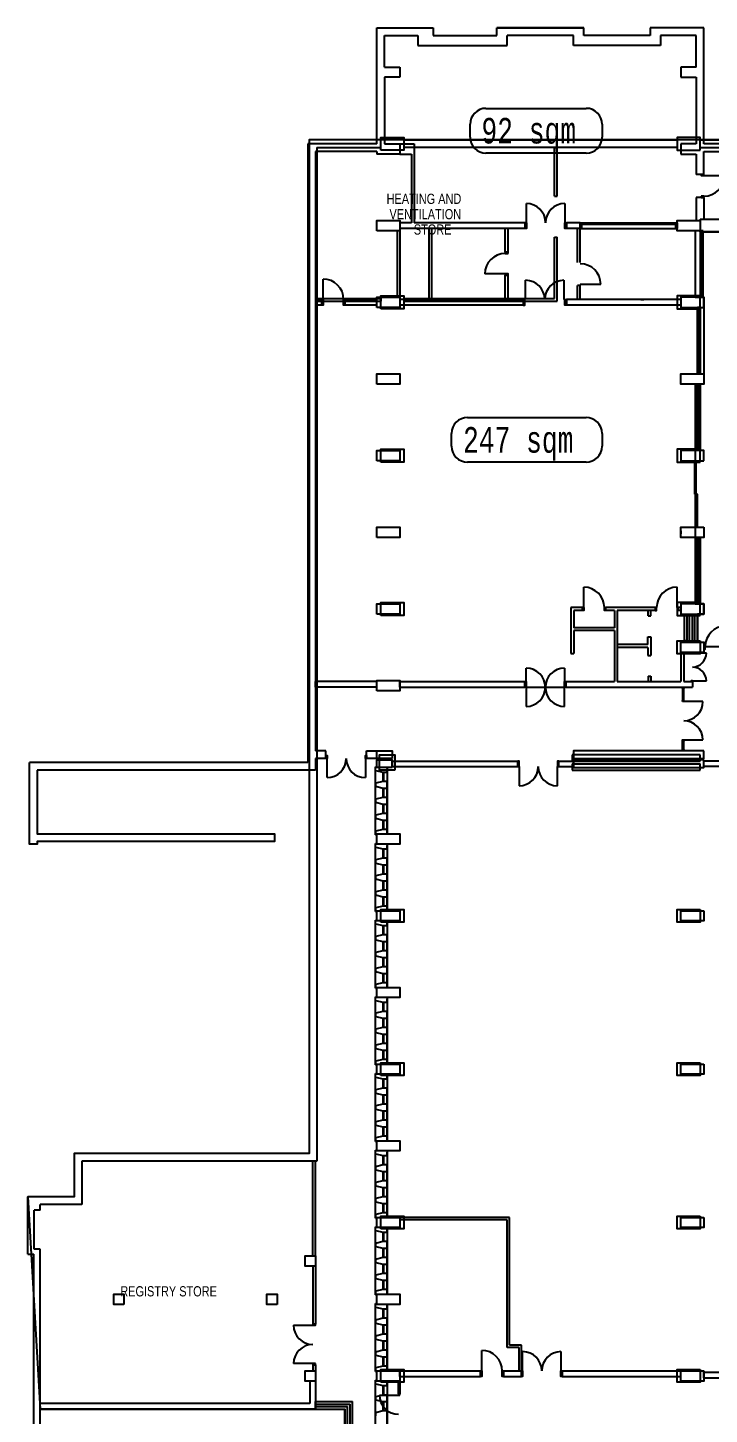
# Model space of a CAD drawing. Header units: millimetres. Extents: x -12337 to 132498, y -9485 to 82319.
# Drawn here: x -12337 to 14338, y 26669 to 80909 of the extents above; entities that cross this region are included whole.
import ezdxf

# ---------------------------------------------------------------- set-up
doc = ezdxf.new("R2010")
doc.units = ezdxf.units.MM
for name, color, linetype in [('Basement 1 - Doors Windows and Openings', 7, 'Continuous'), ('Basement 1 - General', 7, 'Continuous'), ('Basement 1 - Spaces and Zones', 7, 'Continuous'), ('Basement 1 - Structural Members', 7, 'Continuous'), ('Basement 1 - Walls', 7, 'Continuous'), ('Basement 2 - Doors Windows and Openings', 7, 'Continuous'), ('Basement 2 - General', 7, 'Continuous'), ('Basement 2 - Spaces and Zones', 7, 'Continuous'), ('Basement 2 - Structural Members', 7, 'Continuous'), ('Basement 2 - Walls', 7, 'Continuous')]:
    doc.layers.add(name, color=color, linetype=linetype)
doc.styles.add('monotxt', font='monotxt.shx')
doc.styles.add('Text_Style_2', font='Freehand', dxfattribs={"width": 0.8})

msp = doc.modelspace()

# ---------------------------------------------------------------- linework, layer by layer
at = {"layer": 'Basement 1 - Doors Windows and Openings', "color": 1, "linetype": 'Continuous', "lineweight": -3}
for p, q in [((14128, 75123, 2700), (14928, 75123, 2700)), ((7179, 73279, 2700), (7179, 74029, 2700)), ((8679, 74029, 2700), (8679, 73279, 2700)), ((-772, 70279, 2700), (-772, 71079, 2700)), ((6353, 71277, 2700), (5553, 71277, 2700)), ((7148, 70279, 2700), (7148, 71029, 2700)), ((8648, 71029, 2700), (8648, 70279, 2700)), ((9288, 70874, 2700), (10088, 70874, 2700)), ((-822, 70279, 2700), (-822, 70059, 2700)), ((78, 70279, 2700), (78, 70059, 2700)), ((7048, 70279, 2700), (7048, 70059, 2700)), ((7048, 70279, 2700), (7048, 70059, 2700)), ((8748, 70279, 2700), (8748, 70059, 2700)), ((8748, 70279, 2700), (8748, 70059, 2700)), ((11663, 70279, 2700), (11778, 70279, 2700)), ((9431, 58224, 2700), (9431, 59024, 2700)), ((13076, 58224, 2700), (13076, 59024, 2700)), ((13126, 58224, 2700), (13126, 58114, 2700)), ((14223, 56444, 2700), (13678, 56444, 2700)), ((7173, 55109, 2700), (7173, 55859, 2700)), ((8673, 55859, 2700), (8673, 55109, 2700)), ((13678, 55354, 2700), (14223, 55354, 2700)), ((7173, 55109, 2700), (7173, 54359, 2700)), ((7173, 55109, 2700), (8673, 55109, 2700)), ((8673, 54359, 2700), (8673, 55109, 2700)), ((13288, 55059, 2700), (13288, 54597, 2700)), ((13313, 54597, 2700), (13313, 55059, 2700)), ((13338, 54597, 2700), (13338, 55059, 2700)), ((14088, 54547, 2700), (13338, 54547, 2700)), ((13288, 52674, 2700), (13288, 52997, 2700)), ((13313, 52674, 2700), (13313, 52997, 2700)), ((13338, 53047, 2700), (14088, 53047, 2700)), ((13338, 52674, 2700), (13338, 52997, 2700)), ((-622, 51574, 2700), (-622, 52324, 2700)), ((878, 52324, 2700), (878, 51574, 2700)), ((6894, 52004, 2700), (6894, 51254, 2700)), ((8394, 51254, 2700), (8394, 52004, 2700)), ((5436, 28369, 2700), (5436, 29169, 2700)), ((7033, 28369, 2700), (7033, 29119, 2700)), ((8533, 29119, 2700), (8533, 28369, 2700)), ((2178, 27469, 2700), (2178, 27919, 2700)), ((2203, 27469, 2700), (2203, 27919, 2700)), ((2228, 27919, 2700), (2228, 27469, 2700)), ((1428, 27419, 2700), (2178, 27419, 2700))]:
    msp.add_line(p, q, dxfattribs=at)
at = {"layer": 'Basement 1 - Doors Windows and Openings', "color": 1, "linetype": 'Continuous'}
for p, q in [((9288, 73279, 2700), (13078, 73279, 2700)), ((9288, 73059, 2700), (9288, 73279, 2700)), ((9338, 73279, 2700), (9338, 73059, 2700)), ((9338, 73224, 2700), (13078, 73224, 2700)), ((9288, 73059, 2700), (13078, 73059, 2700)), ((13988, 70369, 2700), (13988, 72969, 2700)), ((14098, 72969, 2700), (13988, 72969, 2700)), ((13988, 72919, 2700), (14098, 72919, 2700)), ((14043, 70419, 2700), (14043, 72919, 2700)), ((14098, 70369, 2700), (14098, 72969, 2700)), ((13988, 70419, 2700), (14098, 70419, 2700)), ((14098, 70369, 2700), (13988, 70369, 2700)), ((13878, 67369, 2700), (13878, 69969, 2700)), ((13988, 69969, 2700), (13878, 69969, 2700)), ((13878, 69919, 2700), (13988, 69919, 2700)), ((13933, 67419, 2700), (13933, 69919, 2700)), ((13988, 67369, 2700), (13988, 69969, 2700)), ((13878, 67419, 2700), (13988, 67419, 2700)), ((13988, 67369, 2700), (13878, 67369, 2700)), ((13988, 66969, 2700), (13878, 66969, 2700)), ((13878, 64369, 2700), (13878, 66969, 2700)), ((13878, 66919, 2700), (13988, 66919, 2700)), ((13933, 64419, 2700), (13933, 66919, 2700)), ((13988, 64369, 2700), (13988, 66969, 2700)), ((13878, 64419, 2700), (13988, 64419, 2700)), ((13988, 64369, 2700), (13878, 64369, 2700)), ((13768, 62669, 2700), (13768, 63969, 2700)), ((13768, 63919, 2700), (13878, 63919, 2700)), ((13823, 61419, 2700), (13823, 63919, 2700)), ((13878, 63919, 2700), (13878, 63969, 2700)), ((13878, 62669, 2700), (13768, 62669, 2700)), ((13878, 61369, 2700), (13878, 62669, 2700)), ((13878, 58369, 2700), (13878, 60969, 2700)), ((13988, 60969, 2700), (13878, 60969, 2700)), ((13878, 60919, 2700), (13988, 60919, 2700)), ((13933, 58419, 2700), (13933, 60919, 2700)), ((13988, 58369, 2700), (13988, 60969, 2700)), ((13878, 58419, 2700), (13988, 58419, 2700)), ((13988, 58369, 2700), (13878, 58369, 2700)), ((1278, 49338, 2700), (1278, 52001, 2700)), ((1278, 52001, 2700), (1328, 52001, 2700)), ((1278, 51859, 2700), (1578, 51791, 2700)), ((1578, 51423, 2700), (1578, 51791, 2700)), ((1578, 51791, 2700), (1728, 51791, 2700)), ((1598, 51423, 2700), (1598, 51791, 2700)), ((1728, 51969, 2700), (1728, 49369, 2700)), ((1728, 51791, 2700), (1728, 51919, 2700)), ((1578, 51423, 2700), (1278, 51355, 2700)), ((1278, 51355, 2700), (1278, 51234, 2700)), ((1278, 51234, 2700), (1578, 51166, 2700)), ((1728, 51423, 2700), (1578, 51423, 2700)), ((1578, 51166, 2700), (1728, 51166, 2700)), ((1578, 50798, 2700), (1578, 51166, 2700)), ((1598, 50798, 2700), (1598, 51166, 2700)), ((1728, 49369, 2700), (1728, 51423, 2700)), ((1728, 51166, 2700), (1728, 50798, 2700)), ((1578, 50798, 2700), (1278, 50730, 2700)), ((1278, 50730, 2700), (1278, 50609, 2700)), ((1278, 50609, 2700), (1578, 50541, 2700)), ((1728, 50798, 2700), (1578, 50798, 2700)), ((1578, 50173, 2700), (1578, 50541, 2700)), ((1578, 50541, 2700), (1728, 50541, 2700)), ((1598, 50173, 2700), (1598, 50541, 2700)), ((1728, 50541, 2700), (1728, 50173, 2700)), ((1578, 50173, 2700), (1278, 50105, 2700)), ((1278, 50105, 2700), (1278, 49984, 2700)), ((1278, 49984, 2700), (1578, 49916, 2700)), ((1728, 50173, 2700), (1578, 50173, 2700)), ((1578, 49548, 2700), (1578, 49916, 2700)), ((1578, 49916, 2700), (1728, 49916, 2700)), ((1598, 49548, 2700), (1598, 49916, 2700)), ((1728, 49916, 2700), (1728, 49548, 2700)), ((1578, 49548, 2700), (1278, 49480, 2700)), ((1278, 49480, 2700), (1278, 49338, 2700)), ((1328, 49338, 2700), (1328, 49369, 2700)), ((1328, 49369, 2700), (1728, 49369, 2700)), ((1728, 49548, 2700), (1578, 49548, 2700)), ((1278, 49338, 2700), (1328, 49338, 2700)), ((1278, 46338, 2700), (1278, 49001, 2700)), ((1278, 49001, 2700), (1328, 49001, 2700)), ((1278, 48859, 2700), (1578, 48791, 2700)), ((1728, 48969, 2700), (1728, 46369, 2700)), ((1728, 48791, 2700), (1728, 48919, 2700)), ((1578, 48423, 2700), (1278, 48355, 2700)), ((1278, 48355, 2700), (1278, 48234, 2700)), ((1578, 48423, 2700), (1578, 48791, 2700)), ((1578, 48791, 2700), (1728, 48791, 2700)), ((1728, 48423, 2700), (1578, 48423, 2700)), ((1598, 48423, 2700), (1598, 48791, 2700)), ((1728, 46369, 2700), (1728, 48423, 2700)), ((1278, 48234, 2700), (1578, 48166, 2700)), ((1578, 47798, 2700), (1278, 47730, 2700)), ((1578, 48166, 2700), (1728, 48166, 2700)), ((1578, 47798, 2700), (1578, 48166, 2700)), ((1728, 47798, 2700), (1578, 47798, 2700)), ((1598, 47798, 2700), (1598, 48166, 2700)), ((1728, 48166, 2700), (1728, 47798, 2700)), ((1278, 47730, 2700), (1278, 47609, 2700)), ((1278, 47609, 2700), (1578, 47541, 2700)), ((1578, 47541, 2700), (1728, 47541, 2700)), ((1578, 47173, 2700), (1578, 47541, 2700)), ((1598, 47173, 2700), (1598, 47541, 2700)), ((1728, 47541, 2700), (1728, 47173, 2700)), ((1578, 47173, 2700), (1278, 47105, 2700)), ((1278, 47105, 2700), (1278, 46984, 2700)), ((1278, 46984, 2700), (1578, 46916, 2700)), ((1728, 47173, 2700), (1578, 47173, 2700)), ((1578, 46916, 2700), (1728, 46916, 2700)), ((1578, 46548, 2700), (1578, 46916, 2700)), ((1598, 46548, 2700), (1598, 46916, 2700)), ((1728, 46916, 2700), (1728, 46548, 2700)), ((1578, 46548, 2700), (1278, 46480, 2700)), ((1278, 46480, 2700), (1278, 46338, 2700)), ((1278, 46338, 2700), (1328, 46338, 2700)), ((1328, 46338, 2700), (1328, 46369, 2700)), ((1328, 46369, 2700), (1728, 46369, 2700)), ((1728, 46548, 2700), (1578, 46548, 2700)), ((1278, 43338, 2700), (1278, 46001, 2700)), ((1278, 46001, 2700), (1328, 46001, 2700)), ((1278, 45859, 2700), (1578, 45791, 2700)), ((1578, 45423, 2700), (1578, 45791, 2700)), ((1578, 45791, 2700), (1728, 45791, 2700)), ((1598, 45423, 2700), (1598, 45791, 2700)), ((1728, 45969, 2700), (1728, 43369, 2700)), ((1728, 45791, 2700), (1728, 45919, 2700)), ((1578, 45423, 2700), (1278, 45355, 2700)), ((1278, 45355, 2700), (1278, 45234, 2700)), ((1278, 45234, 2700), (1578, 45166, 2700)), ((1728, 45423, 2700), (1578, 45423, 2700)), ((1578, 44798, 2700), (1578, 45166, 2700)), ((1578, 45166, 2700), (1728, 45166, 2700)), ((1598, 44798, 2700), (1598, 45166, 2700)), ((1728, 43369, 2700), (1728, 45423, 2700)), ((1728, 45166, 2700), (1728, 44798, 2700)), ((1578, 44798, 2700), (1278, 44730, 2700)), ((1278, 44730, 2700), (1278, 44609, 2700)), ((1278, 44609, 2700), (1578, 44541, 2700)), ((1728, 44798, 2700), (1578, 44798, 2700)), ((1578, 44541, 2700), (1728, 44541, 2700)), ((1578, 44173, 2700), (1578, 44541, 2700)), ((1598, 44173, 2700), (1598, 44541, 2700)), ((1728, 44541, 2700), (1728, 44173, 2700)), ((1578, 44173, 2700), (1278, 44105, 2700)), ((1278, 44105, 2700), (1278, 43984, 2700)), ((1278, 43984, 2700), (1578, 43916, 2700)), ((1728, 44173, 2700), (1578, 44173, 2700)), ((1578, 43548, 2700), (1278, 43480, 2700)), ((1278, 43480, 2700), (1278, 43338, 2700)), ((1578, 43548, 2700), (1578, 43916, 2700)), ((1578, 43916, 2700), (1728, 43916, 2700)), ((1728, 43548, 2700), (1578, 43548, 2700)), ((1598, 43548, 2700), (1598, 43916, 2700)), ((1728, 43916, 2700), (1728, 43548, 2700)), ((1278, 43338, 2700), (1328, 43338, 2700)), ((1278, 40338, 2700), (1278, 43001, 2700)), ((1278, 43001, 2700), (1328, 43001, 2700)), ((1278, 42859, 2700), (1578, 42791, 2700)), ((1328, 43338, 2700), (1328, 43369, 2700)), ((1328, 43369, 2700), (1728, 43369, 2700)), ((1728, 42969, 2700), (1728, 40369, 2700)), ((1728, 42791, 2700), (1728, 42919, 2700)), ((1578, 42423, 2700), (1278, 42355, 2700)), ((1278, 42355, 2700), (1278, 42234, 2700)), ((1578, 42423, 2700), (1578, 42791, 2700)), ((1578, 42791, 2700), (1728, 42791, 2700)), ((1728, 42423, 2700), (1578, 42423, 2700)), ((1598, 42423, 2700), (1598, 42791, 2700)), ((1728, 40369, 2700), (1728, 42423, 2700)), ((1278, 42234, 2700), (1578, 42166, 2700)), ((1578, 41798, 2700), (1278, 41730, 2700)), ((1578, 41798, 2700), (1578, 42166, 2700)), ((1578, 42166, 2700), (1728, 42166, 2700)), ((1728, 41798, 2700), (1578, 41798, 2700)), ((1598, 41798, 2700), (1598, 42166, 2700)), ((1728, 42166, 2700), (1728, 41798, 2700)), ((1278, 41730, 2700), (1278, 41609, 2700)), ((1278, 41609, 2700), (1578, 41541, 2700)), ((1578, 41173, 2700), (1578, 41541, 2700)), ((1578, 41541, 2700), (1728, 41541, 2700)), ((1598, 41173, 2700), (1598, 41541, 2700)), ((1728, 41541, 2700), (1728, 41173, 2700)), ((1578, 41173, 2700), (1278, 41105, 2700)), ((1278, 41105, 2700), (1278, 40984, 2700)), ((1278, 40984, 2700), (1578, 40916, 2700)), ((1728, 41173, 2700), (1578, 41173, 2700)), ((1578, 40916, 2700), (1728, 40916, 2700)), ((1578, 40548, 2700), (1578, 40916, 2700)), ((1598, 40548, 2700), (1598, 40916, 2700)), ((1728, 40916, 2700), (1728, 40548, 2700)), ((1578, 40548, 2700), (1278, 40480, 2700)), ((1278, 40480, 2700), (1278, 40338, 2700)), ((1278, 40338, 2700), (1328, 40338, 2700)), ((1328, 40369, 2700), (1728, 40369, 2700)), ((1328, 40338, 2700), (1328, 40369, 2700)), ((1728, 40548, 2700), (1578, 40548, 2700)), ((1278, 40001, 2700), (1328, 40001, 2700)), ((1278, 37338, 2700), (1278, 40001, 2700)), ((1278, 39859, 2700), (1578, 39791, 2700)), ((1578, 39423, 2700), (1578, 39791, 2700)), ((1578, 39791, 2700), (1728, 39791, 2700)), ((1598, 39423, 2700), (1598, 39791, 2700)), ((1728, 39969, 2700), (1728, 37369, 2700)), ((1728, 39791, 2700), (1728, 39919, 2700)), ((1578, 39423, 2700), (1278, 39355, 2700)), ((1278, 39355, 2700), (1278, 39234, 2700)), ((1278, 39234, 2700), (1578, 39166, 2700)), ((1728, 39423, 2700), (1578, 39423, 2700)), ((1578, 38798, 2700), (1578, 39166, 2700)), ((1578, 39166, 2700), (1728, 39166, 2700)), ((1598, 38798, 2700), (1598, 39166, 2700)), ((1728, 37369, 2700), (1728, 39423, 2700)), ((1728, 39166, 2700), (1728, 38798, 2700)), ((1578, 38798, 2700), (1278, 38730, 2700)), ((1278, 38730, 2700), (1278, 38609, 2700)), ((1278, 38609, 2700), (1578, 38541, 2700)), ((1728, 38798, 2700), (1578, 38798, 2700)), ((1578, 38541, 2700), (1728, 38541, 2700)), ((1578, 38173, 2700), (1578, 38541, 2700)), ((1598, 38173, 2700), (1598, 38541, 2700)), ((1728, 38541, 2700), (1728, 38173, 2700)), ((1578, 38173, 2700), (1278, 38105, 2700)), ((1278, 38105, 2700), (1278, 37984, 2700)), ((1278, 37984, 2700), (1578, 37916, 2700)), ((1728, 38173, 2700), (1578, 38173, 2700)), ((1578, 37548, 2700), (1278, 37480, 2700)), ((1278, 37480, 2700), (1278, 37338, 2700)), ((1578, 37916, 2700), (1728, 37916, 2700)), ((1578, 37548, 2700), (1578, 37916, 2700)), ((1728, 37548, 2700), (1578, 37548, 2700)), ((1598, 37548, 2700), (1598, 37916, 2700)), ((1728, 37916, 2700), (1728, 37548, 2700)), ((1278, 37338, 2700), (1328, 37338, 2700)), ((1278, 34338, 2700), (1278, 37001, 2700)), ((1278, 37001, 2700), (1328, 37001, 2700)), ((1328, 37338, 2700), (1328, 37369, 2700)), ((1328, 37369, 2700), (1728, 37369, 2700)), ((1728, 36969, 2700), (1728, 34369, 2700)), ((1728, 36791, 2700), (1728, 36919, 2700)), ((1278, 36859, 2700), (1578, 36791, 2700)), ((1578, 36423, 2700), (1278, 36355, 2700)), ((1278, 36355, 2700), (1278, 36234, 2700)), ((1578, 36423, 2700), (1578, 36791, 2700)), ((1578, 36791, 2700), (1728, 36791, 2700)), ((1728, 36423, 2700), (1578, 36423, 2700)), ((1598, 36423, 2700), (1598, 36791, 2700)), ((1728, 34369, 2700), (1728, 36423, 2700)), ((1278, 36234, 2700), (1578, 36166, 2700)), ((1578, 36166, 2700), (1728, 36166, 2700)), ((1578, 35798, 2700), (1578, 36166, 2700)), ((1598, 35798, 2700), (1598, 36166, 2700)), ((1728, 36166, 2700), (1728, 35798, 2700)), ((1578, 35798, 2700), (1278, 35730, 2700)), ((1278, 35730, 2700), (1278, 35609, 2700)), ((1278, 35609, 2700), (1578, 35541, 2700)), ((1728, 35798, 2700), (1578, 35798, 2700)), ((1578, 35541, 2700), (1728, 35541, 2700)), ((1578, 35173, 2700), (1578, 35541, 2700)), ((1598, 35173, 2700), (1598, 35541, 2700)), ((1728, 35541, 2700), (1728, 35173, 2700)), ((1578, 35173, 2700), (1278, 35105, 2700)), ((1278, 35105, 2700), (1278, 34984, 2700)), ((1278, 34984, 2700), (1578, 34916, 2700)), ((1728, 35173, 2700), (1578, 35173, 2700)), ((1578, 34548, 2700), (1578, 34916, 2700)), ((1578, 34916, 2700), (1728, 34916, 2700)), ((1598, 34548, 2700), (1598, 34916, 2700)), ((1728, 34916, 2700), (1728, 34548, 2700)), ((1578, 34548, 2700), (1278, 34480, 2700)), ((1278, 34480, 2700), (1278, 34338, 2700)), ((1278, 34338, 2700), (1328, 34338, 2700)), ((1328, 34369, 2700), (1728, 34369, 2700)), ((1328, 34338, 2700), (1328, 34369, 2700)), ((1728, 34548, 2700), (1578, 34548, 2700)), ((1278, 31338, 2700), (1278, 34001, 2700)), ((1278, 34001, 2700), (1328, 34001, 2700)), ((1278, 33859, 2700), (1578, 33791, 2700)), ((1578, 33791, 2700), (1728, 33791, 2700)), ((1578, 33423, 2700), (1578, 33791, 2700)), ((1598, 33423, 2700), (1598, 33791, 2700)), ((1728, 33969, 2700), (1728, 31369, 2700)), ((1728, 33791, 2700), (1728, 33919, 2700)), ((1578, 33423, 2700), (1278, 33355, 2700)), ((1278, 33355, 2700), (1278, 33234, 2700)), ((1278, 33234, 2700), (1578, 33166, 2700)), ((1728, 33423, 2700), (1578, 33423, 2700)), ((1578, 33166, 2700), (1728, 33166, 2700)), ((1578, 32798, 2700), (1578, 33166, 2700)), ((1598, 32798, 2700), (1598, 33166, 2700)), ((1728, 31369, 2700), (1728, 33423, 2700)), ((1728, 33166, 2700), (1728, 32798, 2700)), ((1578, 32798, 2700), (1278, 32730, 2700)), ((1278, 32730, 2700), (1278, 32609, 2700)), ((1278, 32609, 2700), (1578, 32541, 2700)), ((1728, 32798, 2700), (1578, 32798, 2700)), ((1578, 32173, 2700), (1278, 32105, 2700)), ((1278, 32105, 2700), (1278, 31984, 2700)), ((1578, 32541, 2700), (1728, 32541, 2700)), ((1578, 32173, 2700), (1578, 32541, 2700)), ((1728, 32173, 2700), (1578, 32173, 2700)), ((1598, 32173, 2700), (1598, 32541, 2700)), ((1728, 32541, 2700), (1728, 32173, 2700)), ((1278, 31984, 2700), (1578, 31916, 2700)), ((1578, 31548, 2700), (1278, 31480, 2700)), ((1278, 31480, 2700), (1278, 31338, 2700)), ((1578, 31916, 2700), (1728, 31916, 2700)), ((1578, 31548, 2700), (1578, 31916, 2700)), ((1728, 31548, 2700), (1578, 31548, 2700)), ((1598, 31548, 2700), (1598, 31916, 2700)), ((1728, 31916, 2700), (1728, 31548, 2700)), ((1278, 31338, 2700), (1328, 31338, 2700)), ((1278, 28338, 2700), (1278, 31001, 2700)), ((1278, 31001, 2700), (1328, 31001, 2700)), ((1328, 31338, 2700), (1328, 31369, 2700)), ((1328, 31369, 2700), (1728, 31369, 2700)), ((1728, 30969, 2700), (1728, 28369, 2700)), ((1728, 30791, 2700), (1728, 30919, 2700)), ((1278, 30859, 2700), (1578, 30791, 2700)), ((1578, 30423, 2700), (1278, 30355, 2700)), ((1578, 30791, 2700), (1728, 30791, 2700)), ((1578, 30423, 2700), (1578, 30791, 2700)), ((1728, 30423, 2700), (1578, 30423, 2700)), ((1598, 30423, 2700), (1598, 30791, 2700)), ((1728, 28369, 2700), (1728, 30423, 2700)), ((1278, 30355, 2700), (1278, 30234, 2700)), ((1278, 30234, 2700), (1578, 30166, 2700)), ((1578, 30166, 2700), (1728, 30166, 2700)), ((1578, 29798, 2700), (1578, 30166, 2700)), ((1598, 29798, 2700), (1598, 30166, 2700)), ((1728, 30166, 2700), (1728, 29798, 2700)), ((1578, 29798, 2700), (1278, 29730, 2700)), ((1278, 29730, 2700), (1278, 29609, 2700)), ((1278, 29609, 2700), (1578, 29541, 2700)), ((1728, 29798, 2700), (1578, 29798, 2700)), ((1578, 29173, 2700), (1578, 29541, 2700)), ((1578, 29541, 2700), (1728, 29541, 2700)), ((1598, 29173, 2700), (1598, 29541, 2700)), ((1728, 29541, 2700), (1728, 29173, 2700)), ((1578, 29173, 2700), (1278, 29105, 2700)), ((1278, 29105, 2700), (1278, 28984, 2700)), ((1278, 28984, 2700), (1578, 28916, 2700)), ((1728, 29173, 2700), (1578, 29173, 2700)), ((1578, 28916, 2700), (1728, 28916, 2700)), ((1578, 28548, 2700), (1578, 28916, 2700)), ((1598, 28548, 2700), (1598, 28916, 2700)), ((1728, 28916, 2700), (1728, 28548, 2700)), ((1578, 28548, 2700), (1278, 28480, 2700)), ((1278, 28480, 2700), (1278, 28338, 2700)), ((1278, 28338, 2700), (1328, 28338, 2700)), ((1328, 28338, 2700), (1328, 28369, 2700)), ((1328, 28369, 2700), (1728, 28369, 2700)), ((1728, 28548, 2700), (1578, 28548, 2700)), ((1278, 28001, 2700), (1328, 28001, 2700)), ((1278, 25338, 2700), (1278, 28001, 2700)), ((1278, 27859, 2700), (1578, 27791, 2700)), ((1578, 27423, 2700), (1578, 27791, 2700)), ((1578, 27791, 2700), (1728, 27791, 2700)), ((1598, 27423, 2700), (1598, 27791, 2700)), ((1728, 27969, 2700), (1728, 25369, 2700)), ((1728, 27791, 2700), (1728, 27919, 2700)), ((1578, 27423, 2700), (1278, 27355, 2700)), ((1278, 27355, 2700), (1278, 27234, 2700)), ((1278, 27234, 2700), (1578, 27166, 2700)), ((1728, 27423, 2700), (1578, 27423, 2700)), ((1578, 26798, 2700), (1578, 27166, 2700)), ((1578, 27166, 2700), (1728, 27166, 2700)), ((1598, 26798, 2700), (1598, 27166, 2700)), ((1728, 25369, 2700), (1728, 27423, 2700)), ((1728, 27166, 2700), (1728, 26798, 2700)), ((1578, 26798, 2700), (1278, 26730, 2700)), ((1278, 26730, 2700), (1278, 26609, 2700)), ((1728, 26798, 2700), (1578, 26798, 2700))]:
    msp.add_line(p, q, dxfattribs=at)
at = {"layer": 'Basement 1 - Doors Windows and Openings', "color": 1, "linetype": 'Continuous', "lineweight": -3, "elevation": 2700}
for points in [[(14018, 75173), (14018, 75123), (14128, 75123), (14128, 75173), (14018, 75173)], [(14018, 74323), (14018, 74273), (14128, 74273), (14128, 74323), (14018, 74323)], [(7179, 73279), (7179, 73059), (7129, 73059), (7129, 73279), (7179, 73279)], [(8748, 73279), (8748, 73059), (8679, 73059), (8679, 73279), (8748, 73279)], [(13028, 73059), (13028, 73279), (13078, 73279), (13078, 73059), (13028, 73059)], [(6463, 72077), (6463, 72127), (6353, 72127), (6353, 72077), (6463, 72077)], [(6463, 71227), (6463, 71277), (6353, 71277), (6353, 71227), (6463, 71227)], [(-822, 70279), (-772, 70279), (-772, 70059), (-822, 70059), (-822, 70279)], [(28, 70279), (78, 70279), (78, 70059), (28, 70059), (28, 70279)], [(7048, 70279), (7048, 70059), (7117, 70059), (7117, 70279), (7048, 70279)], [(8748, 70279), (8748, 70059), (8679, 70059), (8679, 70279), (8748, 70279)], [(9381, 58224), (9431, 58224), (9431, 58114), (9381, 58114), (9381, 58224)], [(10231, 58224), (10281, 58224), (10281, 58114), (10231, 58114), (10231, 58224)], [(12276, 58224), (12226, 58224), (12226, 58114), (12276, 58114), (12276, 58224)], [(13126, 58224), (13076, 58224), (13076, 58114), (13126, 58114), (13126, 58224)], [(13678, 56444), (13678, 56469), (13628, 56469), (13628, 56444), (13678, 56444)], [(14178, 56704), (14128, 56704), (14128, 56594), (14178, 56594), (14178, 56704)], [(7173, 55329), (7173, 55109), (7123, 55109), (7123, 55329), (7173, 55329)], [(8723, 55329), (8723, 55109), (8673, 55109), (8673, 55329), (8723, 55329)], [(13678, 55329), (13678, 55354), (13628, 55354), (13628, 55329), (13678, 55329)], [(13288, 55059), (13288, 55109), (13338, 55109), (13338, 55059), (13288, 55059)], [(13288, 54547), (13288, 54597), (13338, 54597), (13338, 54547), (13288, 54547)], [(13288, 52997), (13288, 53047), (13338, 53047), (13338, 52997), (13288, 52997)], [(13288, 52624), (13288, 52674), (13338, 52674), (13338, 52624), (13288, 52624)], [(-672, 52324), (-672, 52434), (-622, 52434), (-622, 52324), (-672, 52324)], [(878, 52324), (878, 52434), (928, 52434), (928, 52324), (878, 52324)], [(6894, 52004), (6894, 52224), (6844, 52224), (6844, 52004), (6894, 52004)], [(8444, 52004), (8444, 52224), (8394, 52224), (8394, 52004), (8444, 52004)], [(5386, 28369), (5436, 28369), (5436, 28149), (5386, 28149), (5386, 28369)], [(6236, 28369), (6286, 28369), (6286, 28149), (6236, 28149), (6236, 28369)], [(7033, 28369), (7033, 28149), (6983, 28149), (6983, 28369), (7033, 28369)], [(8583, 28369), (8583, 28149), (8533, 28149), (8533, 28369), (8583, 28369)], [(2228, 27919), (2228, 27969), (2178, 27969), (2178, 27919), (2228, 27919)], [(2228, 27419), (2228, 27469), (2178, 27469), (2178, 27419), (2228, 27419)]]:
    msp.add_lwpolyline(points, dxfattribs=at)
at = {"layer": 'Basement 1 - Doors Windows and Openings', "color": 1, "linetype": 'Continuous', "elevation": 2700}
for points in [[(1728, 51969), (1328, 51969), (1328, 52001)], [(1728, 48969), (1328, 48969), (1328, 49001)], [(1728, 45969), (1328, 45969), (1328, 46001)], [(1728, 42969), (1328, 42969), (1328, 43001)], [(1728, 39969), (1328, 39969), (1328, 40001)], [(1728, 36969), (1328, 36969), (1328, 37001)], [(1728, 33969), (1328, 33969), (1328, 34001)], [(1728, 30969), (1328, 30969), (1328, 31001)], [(1728, 27969), (1328, 27969), (1328, 28001)]]:
    msp.add_lwpolyline(points, dxfattribs=at)
at = {"layer": 'Basement 1 - Doors Windows and Openings', "color": 1, "linetype": 'Continuous', "lineweight": -3}
for centre, radius, start, end in [((14128, 75123, 2700), 800, 270, 0), ((7179, 73279, 2700), 750, 0, 90), ((8679, 73279, 2700), 750, 90, 180), ((6353, 71277, 2700), 800, 90, 180), ((9288, 70874, 2700), 800, 0, 90), ((-772, 70279, 2700), 800, 0, 90), ((7148, 70279, 2700), 750, 0, 90), ((8648, 70279, 2700), 750, 90, 180), ((9431, 58224, 2700), 800, 0, 90), ((13076, 58224, 2700), 800, 90, 180), ((14978, 56704, 2700), 800, 90, 180), ((13678, 56444, 2700), 545, 270, 0), ((13678, 55354, 2700), 545, 0, 90), ((7173, 55109, 2700), 750, 0, 90), ((8673, 55109, 2700), 750, 90, 180), ((7173, 55109, 2700), 750, 270, 0), ((8673, 55109, 2700), 750, 180, 270), ((13338, 54547, 2700), 750, 270, 0), ((13338, 53047, 2700), 750, 0, 90), ((-622, 52324, 2700), 750, 270, 0), ((878, 52324, 2700), 750, 180, 270), ((6894, 52004, 2700), 750, 270, 0), ((8394, 52004, 2700), 750, 180, 270), ((5436, 28369, 2700), 800, 0, 90), ((7033, 28369, 2700), 750, 0, 90), ((8533, 28369, 2700), 750, 90, 180), ((2178, 27419, 2700), 750, 180, 270)]:
    msp.add_arc(centre, radius, start, end, dxfattribs=at)
at = {"layer": 'Basement 1 - General', "color": 7, "linetype": 'Continuous'}
for p, q in [((5599, 77756, 2700), (9523, 77756, 2700)), ((5599, 77756, 2700), (9523, 77756, 2700)), ((4974, 76631, 2700), (4974, 77131, 2700)), ((4974, 76631, 2700), (4974, 77131, 2700)), ((10148, 77131, 2700), (10148, 76631, 2700)), ((10148, 77131, 2700), (10148, 76631, 2700)), ((9523, 76006, 2700), (5599, 76006, 2700)), ((9523, 76006, 2700), (5599, 76006, 2700)), ((4878, 65662, 2700), (9515, 65662, 2700)), ((4878, 65662, 2700), (9515, 65662, 2700)), ((4253, 64537, 2700), (4253, 65037, 2700)), ((4253, 64537, 2700), (4253, 65037, 2700)), ((10140, 65037, 2700), (10140, 64537, 2700)), ((10140, 65037, 2700), (10140, 64537, 2700)), ((9515, 63912, 2700), (4878, 63912, 2700)), ((9515, 63912, 2700), (4878, 63912, 2700))]:
    msp.add_line(p, q, dxfattribs=at)
for centre, start, end in [((5599, 77131, 2700), 90, 180), ((5599, 77131, 2700), 90, 180), ((9523, 77131, 2700), 0, 90), ((9523, 77131, 2700), 0, 90), ((5599, 76631, 2700), 180, 270), ((5599, 76631, 2700), 180, 270), ((9523, 76631, 2700), 270, 0), ((9523, 76631, 2700), 270, 0), ((4878, 65037, 2700), 90, 180), ((4878, 65037, 2700), 90, 180), ((9515, 65037, 2700), 0, 90), ((9515, 65037, 2700), 0, 90), ((4878, 64537, 2700), 180, 270), ((4878, 64537, 2700), 180, 270), ((9515, 64537, 2700), 270, 0), ((9515, 64537, 2700), 270, 0)]:
    msp.add_arc(centre, 625, start, end, dxfattribs=at)
at = {"layer": 'Basement 1 - Spaces and Zones', "color": 10, "linetype": 'Continuous', "elevation": 2700}
msp.add_lwpolyline([(24028, 72919), (13978, 72919), (13978, 72969), (13788, 72969), (13788, 70369), (14128, 70369), (14128, 66969), (13788, 66969), (13788, 58369), (14128, 58369), (14128, 57969), (13878, 57969), (13878, 56869), (14128, 56869), (14128, 56704), (15028, 56704)], dxfattribs=at)
at = {"layer": 'Basement 1 - Structural Members', "color": 4, "linetype": 'Continuous'}
for p, q in [((1328, 80909, 2700), (3528, 80909, 2700)), ((1328, 76369, 2700), (1328, 80909, 2700)), ((3528, 80909, 2700), (3528, 80609, 2700)), ((9428, 80909, 2700), (6028, 80909, 2700)), ((6028, 80609, 2700), (6028, 80909, 2700)), ((6028, 80609, 2700), (6028, 80909, 2700)), ((6028, 80909, 2700), (9428, 80909, 2700)), ((9428, 80609, 2700), (9428, 80909, 2700)), ((9428, 80609, 2700), (9428, 80909, 2700)), ((14128, 80909, 2700), (12028, 80909, 2700)), ((12028, 80909, 2700), (12028, 80609, 2700)), ((14128, 76369, 2700), (14128, 80909, 2700)), ((1628, 79369, 2700), (1628, 80609, 2700)), ((1628, 80609, 2700), (2928, 80609, 2700)), ((2928, 80609, 2700), (2928, 80209, 2700)), ((3528, 80609, 2700), (6028, 80609, 2700)), ((3528, 80609, 2700), (3853, 80609, 2700)), ((6428, 80209, 2700), (6428, 80609, 2700)), ((9028, 80609, 2700), (6428, 80609, 2700)), ((9028, 80209, 2700), (9028, 80609, 2700)), ((12028, 80609, 2700), (9428, 80609, 2700)), ((12028, 80609, 2700), (11603, 80609, 2700)), ((12428, 80609, 2700), (12428, 80209, 2700)), ((13828, 80609, 2700), (12428, 80609, 2700)), ((13828, 79369, 2700), (13828, 80609, 2700)), ((2928, 80209, 2700), (6428, 80209, 2700)), ((12428, 80209, 2700), (9028, 80209, 2700)), ((1628, 79369, 2700), (2228, 79369, 2700)), ((2228, 79369, 2700), (2228, 78969, 2700)), ((13228, 79369, 2700), (13228, 78969, 2700)), ((13828, 79369, 2700), (13228, 79369, 2700)), ((1628, 78969, 2700), (1628, 76369, 2700)), ((2228, 78969, 2700), (1628, 78969, 2700)), ((13228, 78969, 2700), (13828, 78969, 2700)), ((13828, 78969, 2700), (13828, 76369, 2700)), ((-1372, 76369, 2700), (-1372, 52169, 2700)), ((1328, 76369, 2700), (-1372, 76369, 2700)), ((-1072, 76069, 2700), (-1072, 52624, 2700)), ((1328, 76069, 2700), (-1072, 76069, 2700)), ((1328, 76069, 2700), (1328, 75969, 2700)), ((2228, 75969, 2700), (1328, 75969, 2700)), ((1628, 76369, 2700), (2228, 76369, 2700)), ((2228, 76369, 2700), (2228, 75969, 2700)), ((13228, 76369, 2700), (13228, 75969, 2700)), ((13828, 76369, 2700), (13228, 76369, 2700)), ((13228, 75969, 2700), (13828, 75969, 2700)), ((13828, 75969, 2700), (13828, 75173, 2700)), ((19578, 76369, 2700), (14128, 76369, 2700)), ((14128, 76069, 2700), (19878, 76069, 2700)), ((14128, 75173, 2700), (14128, 76069, 2700)), ((14128, 75173, 2700), (13828, 75173, 2700)), ((14128, 74273, 2700), (13828, 74273, 2700)), ((13828, 74273, 2700), (13828, 73369, 2700)), ((14128, 74273, 2700), (14128, 73419, 2700)), ((13978, 73419, 2700), (24028, 73419, 2700)), ((13978, 73419, 2700), (13978, 72919, 2700)), ((13978, 72919, 2700), (24028, 72919, 2700)), ((-672, 52624, 2700), (-1072, 52624, 2700)), ((-672, 52324, 2700), (-672, 52624, 2700)), ((928, 52624, 2700), (1328, 52624, 2700)), ((928, 52324, 2700), (928, 52624, 2700)), ((1328, 52324, 2700), (1328, 52624, 2700)), ((-1372, 52169, 2700), (-12272, 52169, 2700)), ((-672, 52324, 2700), (-1072, 52324, 2700)), ((-1072, 52324, 2700), (-1072, 51869, 2700)), ((1328, 52324, 2700), (928, 52324, 2700)), ((-1072, 51869, 2700), (-11972, 51869, 2700))]:
    msp.add_line(p, q, dxfattribs=at)
at = {"layer": 'Basement 1 - Structural Members', "color": 4, "linetype": 'Continuous', "elevation": 2700}
for points in [[(1328, 72969), (1328, 73369), (2228, 73369), (2228, 72969), (1328, 72969)], [(13978, 73369), (13978, 72969), (13078, 72969), (13078, 73369), (13978, 73369)], [(1328, 69969), (1328, 70369), (2228, 70369), (2228, 69969), (1328, 69969)], [(14128, 69969), (14128, 70369), (13228, 70369), (13228, 69969), (14128, 69969)], [(1328, 66969), (1328, 67369), (2228, 67369), (2228, 66969), (1328, 66969)], [(14128, 67369), (14128, 66969), (13228, 66969), (13228, 67369), (14128, 67369)], [(1328, 63969), (1328, 64369), (2228, 64369), (2228, 63969), (1328, 63969)], [(14128, 63969), (14128, 64369), (13228, 64369), (13228, 63969), (14128, 63969)], [(1328, 60969), (1328, 61369), (2228, 61369), (2228, 60969), (1328, 60969)], [(14128, 61369), (14128, 60969), (13228, 60969), (13228, 61369), (14128, 61369)], [(1328, 57969), (1328, 58369), (2228, 58369), (2228, 57969), (1328, 57969)], [(14128, 57969), (14128, 58369), (13228, 58369), (13228, 57969), (14128, 57969)], [(14128, 56869), (14128, 56469), (13228, 56469), (13228, 56869), (14128, 56869)], [(1328, 54969), (1328, 55369), (2228, 55369), (2228, 54969), (1328, 54969)], [(1928, 52324), (1328, 52324), (1328, 52624), (1928, 52624), (1928, 52324)], [(14128, 52624), (9028, 52624), (9028, 52324), (14128, 52324), (14128, 52624)], [(-11972, 51869), (-11972, 49369), (-2672, 49369), (-2672, 49069), (-11972, 49069), (-11972, 48969), (-12272, 48969), (-12272, 52169)], [(1928, 51969), (1328, 51969), (1328, 52269), (1928, 52269), (1928, 51969)], [(14128, 52269), (9028, 52269), (9028, 51969), (14128, 51969), (14128, 52269)], [(1328, 48969), (1328, 49369), (2228, 49369), (2228, 48969), (1328, 48969)], [(1328, 45969), (1328, 46369), (2228, 46369), (2228, 45969), (1328, 45969)], [(14128, 46369), (14128, 45969), (13228, 45969), (13228, 46369), (14128, 46369)], [(1328, 42969), (1328, 43369), (2228, 43369), (2228, 42969), (1328, 42969)], [(1328, 39969), (1328, 40369), (2228, 40369), (2228, 39969), (1328, 39969)], [(14128, 40369), (14128, 39969), (13228, 39969), (13228, 40369), (14128, 40369)], [(1328, 36969), (1328, 37369), (2228, 37369), (2228, 36969), (1328, 36969)], [(1328, 33969), (1328, 34369), (2228, 34369), (2228, 33969), (1328, 33969)], [(14128, 34369), (14128, 33969), (13228, 33969), (13228, 34369), (14128, 34369)], [(1328, 30969), (1328, 31369), (2228, 31369), (2228, 30969), (1328, 30969)], [(1328, 27969), (1328, 28369), (2228, 28369), (2228, 27969), (1328, 27969)], [(14128, 28369), (14128, 27969), (13228, 27969), (13228, 28369), (14128, 28369)]]:
    msp.add_lwpolyline(points, dxfattribs=at)
at = {"layer": 'Basement 1 - Walls', "color": 3, "linetype": 'Continuous'}
for p, q in [((2228, 76369), (2793, 76369)), ((2228, 75969), (2683, 75969)), ((2683, 75969), (2683, 73279)), ((2793, 76369), (2793, 73279)), ((1328, 73114), (1328, 73224)), ((2228, 73279), (2228, 73059)), ((2683, 73279), (2228, 73279)), ((7129, 73279), (2793, 73279)), ((9288, 73279), (8748, 73279)), ((8748, 73279), (8748, 73059)), ((9288, 71724), (9288, 73279)), ((2118, 72969), (2118, 70369)), ((7129, 73059), (2228, 73059)), ((2228, 72969), (2228, 70369)), ((3373, 70294), (3373, 73059)), ((3483, 70294), (3483, 73059)), ((6353, 72127), (6353, 73059)), ((6463, 72127), (6463, 73059)), ((9288, 73059), (8748, 73059)), ((9178, 71724), (9178, 73059)), ((6463, 72127), (6353, 72127)), ((6353, 70279), (6353, 71227)), ((6463, 71227), (6353, 71227)), ((6463, 70279), (6463, 71227)), ((9178, 70279), (9178, 70824)), ((9288, 70824), (9178, 70824)), ((9288, 70279), (9288, 70824)), ((-772, 70279), (-1072, 70279)), ((-772, 70059), (-1072, 70059)), ((1328, 70279), (28, 70279)), ((1328, 70059), (28, 70059)), ((7117, 70279), (2228, 70279)), ((7117, 70059), (2228, 70059)), ((13228, 70059), (8679, 70059)), ((13228, 70279), (8748, 70279)), ((13228, 61224), (13228, 61114)), ((8923, 58224), (8923, 56429)), ((9381, 58224), (8923, 58224)), ((9033, 58114), (9033, 57439)), ((9381, 58114), (9033, 58114)), ((9381, 58224), (9381, 58114)), ((10739, 58224), (10281, 58224)), ((10281, 58224), (10281, 58114)), ((12276, 58224), (10281, 58224)), ((10629, 58114), (10281, 58114)), ((10629, 58114), (10629, 57439)), ((10739, 58114), (10739, 55329)), ((12276, 58114), (10739, 58114)), ((11946, 57898), (11946, 58114)), ((12056, 57898), (12056, 58114)), ((12226, 58224), (12226, 58114)), ((13228, 58224), (13076, 58224)), ((13228, 58114), (13076, 58114)), ((11946, 57898), (12056, 57898)), ((13568, 57969), (13678, 57969)), ((13568, 56869), (13568, 57969)), ((13678, 56869), (13678, 57969)), ((13768, 57969), (13878, 57969)), ((13768, 56869), (13768, 57969)), ((13878, 56869), (13878, 57969)), ((10629, 57439), (9033, 57439)), ((10629, 57329), (9033, 57329)), ((9033, 57329), (9033, 56429)), ((10629, 57329), (10629, 55329)), ((11939, 56777), (11939, 57085)), ((11939, 57085), (12049, 57085)), ((12049, 57085), (12049, 56358)), ((8923, 56429), (9033, 56429)), ((11939, 56777), (10739, 56777)), ((11939, 56667), (10739, 56667)), ((11939, 56667), (11939, 56358)), ((13228, 56469), (13338, 56469)), ((13228, 56469), (13228, 55329)), ((13338, 56469), (13338, 55329)), ((13568, 56869), (13678, 56869)), ((13768, 56869), (13878, 56869)), ((11939, 56358), (12049, 56358)), ((-1072, 55109), (-1072, 55329)), ((-772, 55329), (-1072, 55329)), ((1328, 55329), (-1072, 55329)), ((1328, 55109), (1328, 55329)), ((2228, 55109), (2228, 55329)), ((2228, 55329), (7123, 55329)), ((7123, 55109), (7123, 55329)), ((8723, 55329), (10629, 55329)), ((8723, 55109), (8723, 55329)), ((10739, 55329), (13228, 55329)), ((11946, 55545), (12056, 55545)), ((11946, 55545), (11946, 55329)), ((12056, 55545), (12056, 55329)), ((13338, 55329), (13678, 55329)), ((13678, 55329), (13678, 55109)), ((-822, 55109), (-1072, 55109)), ((1328, 55109), (-1072, 55109)), ((2228, 55109), (7123, 55109)), ((8723, 55109), (13678, 55109)), ((1928, 52004), (1928, 52224)), ((1928, 52224), (6844, 52224)), ((6844, 52004), (6844, 52224)), ((8444, 52004), (8444, 52224)), ((8444, 52224), (9028, 52224)), ((9028, 52004), (9028, 52224)), ((14128, 52004), (14128, 52224)), ((15028, 52224), (14128, 52224)), ((1928, 52004), (6844, 52004)), ((8444, 52004), (9028, 52004)), ((15028, 52004), (14128, 52004)), ((6513, 34369), (2228, 34369)), ((6423, 34279), (2228, 34279)), ((6423, 29279), (6423, 34279)), ((6513, 29369), (6513, 34369)), ((6983, 29369), (6513, 29369)), ((6983, 28369), (6983, 29369)), ((6893, 29279), (6423, 29279)), ((6893, 28369), (6893, 29279)), ((2228, 28149), (2228, 28369)), ((2228, 28369), (5386, 28369)), ((5386, 28369), (5386, 28149)), ((6286, 28149), (6286, 28369)), ((6286, 28369), (6983, 28369)), ((6893, 28369), (6983, 28369)), ((6983, 28149), (6983, 28369)), ((8583, 28149), (8583, 28369)), ((8583, 28369), (13228, 28369)), ((13228, 28149), (13228, 28369)), ((14128, 28099), (14128, 28319)), ((14128, 28319), (15028, 28319)), ((2228, 28149), (5386, 28149)), ((6286, 28149), (6983, 28149)), ((8583, 28149), (13228, 28149)), ((14128, 28099), (15028, 28099))]:
    msp.add_line(p, q, dxfattribs=at)
at = {"layer": 'Basement 2 - Doors Windows and Openings', "color": 2, "linetype": 'Continuous'}
for p, q in [((-1932, 30149), (-1182, 30149)), ((-1182, 28649), (-1932, 28649))]:
    msp.add_line(p, q, dxfattribs=at)
for points in [[(-1072, 30199), (-1182, 30199), (-1182, 30149), (-1072, 30149), (-1072, 30199)], [(-1072, 28649), (-1182, 28649), (-1182, 28599), (-1072, 28599), (-1072, 28649)]]:
    msp.add_lwpolyline(points, dxfattribs=at)
for centre, start, end in [((-1182, 30149), 180, 270), ((-1182, 28649), 90, 180)]:
    msp.add_arc(centre, 750, start, end, dxfattribs=at)
at = {"layer": 'Basement 2 - Spaces and Zones', "color": 1, "linetype": 'Continuous'}
msp.add_lwpolyline([(70628, 76519), (-1322, 76519), (-1322, 76519), (-1322, 36869), (-10522, 36869), (-10522, 35169), (-12337, 35169), (-11846, 26867), (81, 26872), (28, 969), (24428, 969), (24428, 2469), (72028, 2469)], dxfattribs=at)
at = {"layer": 'Basement 2 - Structural Members', "color": 4, "linetype": 'Continuous'}
for p, q in [((1478, 76519), (-1322, 76519)), ((-1322, 76519), (-1322, 36869)), ((2378, 76519), (13078, 76519)), ((13978, 76519), (19978, 76519)), ((-1022, 76219), (-1022, 36569)), ((-1022, 76219), (1478, 76219)), ((13078, 76219), (2378, 76219)), ((13978, 76219), (20278, 76219)), ((13363, 56919), (13363, 57919)), ((13363, 57919), (13473, 57919)), ((13473, 56919), (13473, 57919)), ((13473, 56919), (13363, 56919)), ((13978, 52469), (8978, 52469)), ((8978, 52469), (8978, 52219)), ((8978, 52219), (13978, 52219)), ((8978, 52119), (13978, 52119)), ((8978, 52119), (8978, 51869)), ((13978, 52219), (13978, 52469)), ((13978, 51869), (13978, 52119)), ((8978, 51869), (13978, 51869)), ((-1322, 36869), (-10522, 36869)), ((-10522, 36869), (-10522, 35169)), ((-1022, 36569), (-10222, 36569)), ((-10222, 36569), (-10222, 34869)), ((-1182, 32869), (-1182, 36569)), ((-1072, 32869), (-1072, 36569)), ((-10522, 35169), (-12337, 35169)), ((-12337, 32935), (-12337, 35169)), ((-11846, 34657), (-11846, 34869)), ((-10222, 34869), (-11846, 34869)), ((-12087, 33130), (-12087, 34657)), ((-11846, 34657), (-12087, 34657)), ((-11846, 33130), (-12087, 33130)), ((-11846, 24911), (-11846, 33130)), ((-12337, 32935), (-12096, 32935)), ((-12096, 25161), (-12096, 32935)), ((-1182, 32469), (-1182, 30199)), ((-1072, 32469), (-1072, 30199)), ((-1182, 30199), (-1072, 30199)), ((-1182, 28599), (-1182, 28369)), ((-1182, 28599), (-1072, 28599)), ((-1072, 28599), (-1072, 28369)), ((-1292, 27969), (-1292, 27087)), ((-1072, 27969), (-1072, 26867)), ((-1071, 26872), (-1071, 27168)), ((-1071, 27168), (377, 27168)), ((377, 25720), (377, 27168)), ((-1292, 27087), (-11846, 27087)), ((-1072, 26867), (-11846, 26867)), ((-1071, 27068), (277, 27068)), ((-1071, 26972), (181, 26972)), ((-1071, 26872), (81, 26872)), ((81, 25720), (81, 26872)), ((181, 25720), (181, 26972)), ((277, 25720), (277, 27068))]:
    msp.add_line(p, q, dxfattribs=at)
for points in [[(1478, 76119), (1478, 76619), (2378, 76619), (2378, 76119), (1478, 76119)], [(13978, 76119), (13978, 76619), (13078, 76619), (13078, 76119), (13978, 76119)], [(1478, 69919), (1478, 70419), (2378, 70419), (2378, 69919), (1478, 69919)], [(13978, 69919), (13978, 70419), (13078, 70419), (13078, 69919), (13978, 69919)], [(1478, 63919), (1478, 64419), (2378, 64419), (2378, 63919), (1478, 63919)], [(13978, 63919), (13978, 64419), (13078, 64419), (13078, 63919), (13978, 63919)], [(1478, 57919), (1478, 58419), (2378, 58419), (2378, 57919), (1478, 57919)], [(13978, 57919), (13978, 58419), (13078, 58419), (13078, 57919), (13978, 57919)], [(13978, 56919), (13978, 56419), (13078, 56419), (13078, 56919), (13978, 56919)], [(2028, 51869), (1428, 51869), (1428, 52469), (2028, 52469), (2028, 51869)], [(1478, 45919), (1478, 46419), (2378, 46419), (2378, 45919), (1478, 45919)], [(13978, 46419), (13978, 45919), (13078, 45919), (13078, 46419), (13978, 46419)], [(1478, 39919), (1478, 40419), (2378, 40419), (2378, 39919), (1478, 39919)], [(13978, 40419), (13978, 39919), (13078, 39919), (13078, 40419), (13978, 40419)], [(1478, 33919), (1478, 34419), (2378, 34419), (2378, 33919), (1478, 33919)], [(13978, 34419), (13978, 33919), (13078, 33919), (13078, 34419), (13978, 34419)], [(-1072, 32469), (-1472, 32469), (-1472, 32869), (-1072, 32869), (-1072, 32469)], [(-8572, 30969), (-8972, 30969), (-8972, 31369), (-8572, 31369), (-8572, 30969)], [(-2572, 30969), (-2972, 30969), (-2972, 31369), (-2572, 31369), (-2572, 30969)], [(-1072, 27969), (-1472, 27969), (-1472, 28369), (-1072, 28369), (-1072, 27969)], [(1478, 27919), (1478, 28419), (2378, 28419), (2378, 27919), (1478, 27919)], [(13978, 28419), (13978, 27919), (13078, 27919), (13078, 28419), (13978, 28419)]]:
    msp.add_lwpolyline(points, dxfattribs=at)
at = {"layer": 'Basement 2 - Walls', "color": 3, "linetype": 'Continuous'}
for p, q in [((8278, 74319), (8278, 76219)), ((8278, 76219), (8388, 76219)), ((8388, 74319), (8388, 76219)), ((8278, 74319), (8388, 74319)), ((8278, 72719), (8388, 72719)), ((8278, 70319), (8278, 72719)), ((8388, 70209), (8388, 72719)), ((-1022, 70319), (-1022, 70209)), ((-1022, 70319), (1478, 70319)), ((-1022, 70209), (1478, 70209)), ((1478, 70319), (1478, 70209)), ((2378, 70319), (2378, 70209)), ((2378, 70319), (8278, 70319)), ((2378, 70209), (8388, 70209))]:
    msp.add_line(p, q, dxfattribs=at)

# ---------------------------------------------------------------- texts
at = {"layer": 'Basement 1 - General', "color": 7, "linetype": 'Continuous', "style": 'monotxt', "width": 0.7134}
for s, p in [('92 sqm', (5421, 76381, 2700)), ('92 sqm', (5421, 76381, 2700)), ('247 sqm', (4700, 64287, 2700)), ('247 sqm', (4700, 64287, 2700))]:
    msp.add_text(s, height=1000, dxfattribs=at).set_placement(p)
at = {"layer": 'Basement 2 - General', "color": 2, "linetype": 'Continuous', "lineweight": -3, "char_height": 400, "attachment_point": 7, "style": 'Text_Style_2'}
for s, insert in [('HEATING AND', (1709, 74011)), ('VENTILATION', (1821, 73411)), ('STORE', (2774, 72811)), ('REGISTRY STORE', (-8713, 31274))]:
    msp.add_mtext(s, dxfattribs=dict(at, insert=insert))

doc.saveas('drawing.dxf')
